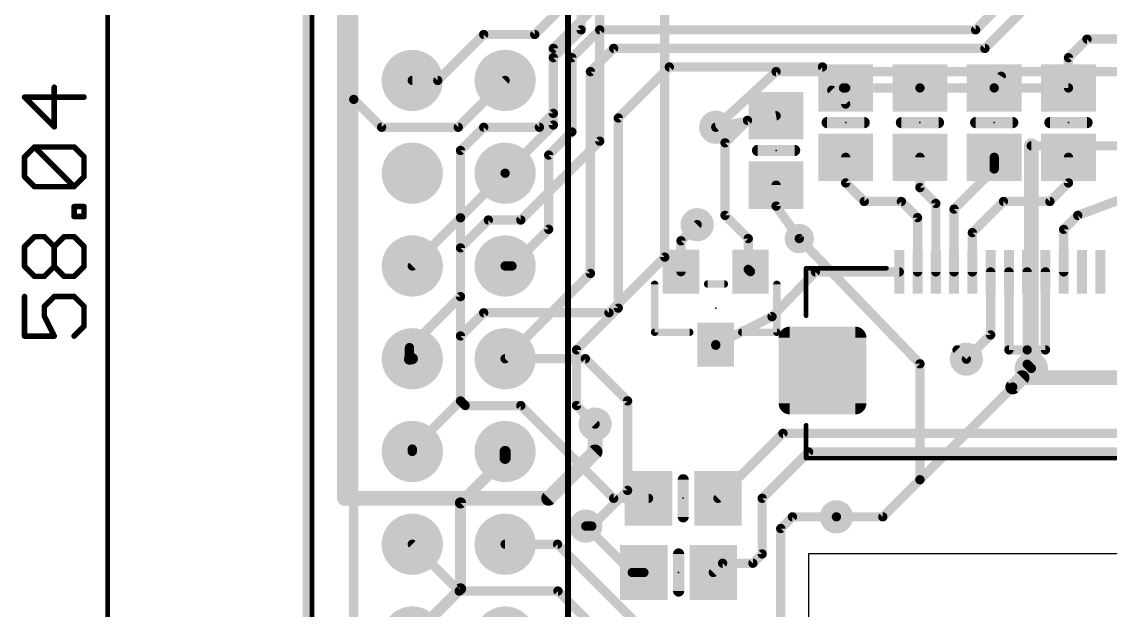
# Model space of a CAD drawing. Extents: x -7.9 to 68.7, y -16.1 to 75.4.
# Drawn here: x -7.94 to 21.84, y 21.83 to 37.94 of the extents above; entities that cross this region are included whole.
import ezdxf

# ---------------------------------------------------------------- set-up
doc = ezdxf.new("R2010")
doc.units = 0
for name, color, linetype in [('1', 12, 'CONTINUOUS'), ('16', 132, 'CONTINUOUS'), ('17', 110, 'CONTINUOUS'), ('18', 110, 'CONTINUOUS'), ('20', 53, 'CONTINUOUS'), ('21', 40, 'CONTINUOUS'), ('22', 6, 'CONTINUOUS'), ('23', 53, 'CONTINUOUS'), ('47', 253, 'CONTINUOUS')]:
    doc.layers.add(name, color=color, linetype=linetype)

# ---------------------------------------------------------------- blocks, each defined once
blk = doc.blocks.new('RECT')
blk.add_solid([(-0.5, -0.5), (0.5, -0.5), (-0.5, 0.5), (0.5, 0.5)])
blk = doc.blocks.new('ROUNDP')
at = {"const_width": 0.5}
blk.add_lwpolyline([(0, -0.25, 1), (0, 0.25, 1), (0, -0.25)], format="xyb", dxfattribs=at)
blk = doc.blocks.new('RECT384000X384000R25')
at = {"const_width": 0.3}
blk.add_lwpolyline([(1.05, -0.9), (1.05, 0.9, 0.4142), (0.9, 1.05), (-0.9, 1.05, 0.4142), (-1.05, 0.9), (-1.05, -0.9, 0.4142), (-0.9, -1.05), (0.9, -1.05, 0.4142)], format="xyb", close=True, dxfattribs=at)
blk.add_solid([(-0.9254, -0.9254), (0.9254, -0.9254), (-0.9254, 0.9254), (0.9254, 0.9254)])
blk = doc.blocks.new('ROUNDV')
at = {"const_width": 0.5}
blk.add_lwpolyline([(0, -0.25, 1), (0, 0.25, 1), (0, -0.25)], format="xyb", dxfattribs=at)

msp = doc.modelspace()

# ---------------------------------------------------------------- linework, layer by layer
at = {"layer": '1'}
for points, const_width in [([(1.143, 35.814), (1.143, 52.578)], 0.254), ([(18.161, 37.719), (19.177, 38.735)], 0.254), ([(7.62, 38.227), (6.604, 37.211)], 0.254), ([(18.415, 37.211), (19.431, 38.227)], 0.254), ([(7.112, 36.957), (7.874, 37.719)], 0.254), ([(7.874, 37.719), (18.161, 37.719)], 0.254), ([(20.701, 36.957), (21.209, 37.465)], 0.254), ([(21.209, 37.465), (22.098, 37.465)], 0.254), ([(6.604, 35.113), (6.604, 37.211)], 0.254), ([(8.255, 37.211), (7.62, 36.576)], 0.254), ([(8.255, 37.211), (18.415, 37.211)], 0.254), ([(7.112, 36.957), (7.112, 34.925)], 0.254), ([(20.701, 36.129), (20.701, 36.957)], 0.254), ([(7.62, 36.576), (7.62, 31.049)], 0.254), ([(8.382, 35.306), (9.779, 36.703)], 0.254), ([(9.779, 36.703), (13.97, 36.703)], 0.254), ([(13.97, 36.703), (14.544, 36.129)], 0.254), ([(5.285, 36.334), (4.003, 35.052)], 0.254), ([(18.862, 36.449), (18.669, 36.129)], 0.254), ([(14.224, 36.068), (14.605, 35.687)], 0.254), ([(14.544, 36.129), (14.605, 36.129)], 0.254), ([(14.605, 36.129), (16.637, 36.129)], 0.254), ([(14.605, 35.687), (14.605, 36.129)], 0.254), ([(16.637, 36.129), (18.669, 36.129)], 0.254), ([(18.669, 36.129), (20.701, 36.129)], 0.254), ([(1.905, 35.052), (1.143, 35.814)], 0.254), ([(1.143, 35.814), (1.143, 20.32)], 0.254), ([(11.049, 35.052), (12.7, 35.367)], 0.254), ([(12.7, 35.367), (11.917, 35.24)], 0.254), ([(4.003, 35.052), (1.905, 35.052)], 0.254), ([(5.285, 33.794), (6.604, 35.113)], 0.254), ([(8.382, 30.099), (8.382, 35.306)], 0.254), ([(11.917, 35.24), (11.303, 34.626)], 0.254), ([(7.112, 34.925), (6.477, 34.29)], 0.254), ([(11.303, 34.626), (11.303, 32.639)], 0.254), ([(6.477, 34.29), (6.477, 32.258)], 0.254), ([(14.605, 33.528), (14.605, 34.229)], 0.254), ([(16.637, 33.401), (16.637, 34.229)], 0.254), ([(18.669, 33.909), (18.669, 34.229)], 0.254), ([(20.701, 33.528), (20.701, 34.229)], 0.254), ([(17.571, 32.811), (18.669, 33.909)], 0.254), ([(5.285, 33.794), (4.064, 32.573)], 0.254), ([(12.7, 33.467), (12.7, 32.893)], 0.254), ([(15.113, 33.02), (14.605, 33.528)], 0.254), ([(17.071, 32.967), (16.637, 33.401)], 0.254), ([(20.193, 33.02), (20.701, 33.528)], 0.254), ([(20.955, 32.639), (22.667, 33.274)], 0.254), ([(16.129, 33.02), (15.113, 33.02)], 0.254), ([(16.571, 32.578), (16.129, 33.02)], 0.254), ([(17.071, 31.091), (17.071, 32.967)], 0.254), ([(18.071, 32.168), (18.923, 33.02)], 0.254), ([(18.923, 33.02), (20.193, 33.02)], 0.254), ([(11.303, 32.639), (11.938, 32.004)], 0.254), ([(12.7, 32.893), (13.335, 32.004)], 0.254), ([(17.571, 31.091), (17.571, 32.811)], 0.254), ([(20.571, 32.255), (20.955, 32.639)], 0.254), ([(4.064, 32.573), (4.064, 27.559)], 0.254), ([(10.099, 31.943), (10.541, 32.385)], 0.254), ([(16.571, 31.091), (16.571, 32.578)], 0.254), ([(6.477, 32.258), (5.473, 31.254)], 0.254), ([(18.071, 31.091), (18.071, 32.168)], 0.254), ([(20.571, 31.091), (20.571, 32.255)], 0.254), ([(10.099, 31.099), (10.099, 31.943)], 0.254), ([(11.938, 32.004), (11.938, 31.16)], 0.254), ([(5.473, 31.254), (5.285, 31.254)], 0.254), ([(11.938, 31.16), (11.999, 31.099)], 0.254), ([(7.62, 31.049), (5.285, 28.714)], 0.254), ([(12.589, 29.866), (13.777, 31.091)], 0.254), ([(16.071, 31.091), (13.777, 31.091)], 0.254), ([(18.571, 31.091), (18.571, 29.366)], 0.254), ([(19.071, 31.091), (19.071, 28.956)], 0.254), ([(19.571, 31.091), (19.571, 28.956)], 0.254), ([(20.071, 31.091), (20.071, 28.956)], 0.254), ([(7.239, 28.956), (8.382, 30.099)], 0.254), ([(12.589, 29.866), (11.049, 29.099)], 0.254), ([(18.571, 29.366), (17.907, 28.702)], 0.254), ([(11.049, 29.099), (11.049, 29.083)], 0.254), ([(7.239, 27.432), (7.239, 28.956)], 0.254), ([(19.071, 28.956), (19.571, 28.956)], 0.254), ([(19.571, 28.956), (20.071, 28.956)], 0.254), ([(19.571, 28.562), (19.571, 28.956)], 0.254), ([(19.685, 28.448), (19.571, 28.562)], 0.254), ([(4.064, 27.559), (4.191, 27.432)], 0.254), ([(4.191, 27.432), (5.715, 27.432)], 0.254), ([(5.715, 27.432), (8.255, 24.892)], 0.254), ([(7.747, 26.924), (7.239, 27.432)], 0.254), ([(12.888, 26.67), (11.11, 24.892)], 0.254), ([(31.369, 26.67), (12.888, 26.67)], 0.254), ([(5.285, 25.986), (5.285, 26.174)], 0.3048), ([(13.589, 26.162), (12.319, 24.892)], 0.254), ([(31.623, 26.162), (13.589, 26.162)], 0.254), ([(4.064, 24.765), (5.285, 25.986)], 0.3048), ([(4.064, 22.413), (4.064, 24.765)], 0.3048), ([(8.255, 24.892), (9.21, 24.892)], 0.254), ([(12.319, 24.892), (12.319, 23.368)], 0.254), ([(13.147, 24.384), (12.827, 24.064)], 0.254), ([(13.147, 24.384), (14.351, 24.384)], 0.254), ([(7.493, 24.13), (8.763, 22.86)], 0.254), ([(12.827, 24.064), (12.827, 21.59)], 0.254), ([(11.237, 23.114), (10.983, 22.86)], 0.254), ([(12.065, 23.114), (11.237, 23.114)], 0.254), ([(12.319, 23.368), (12.065, 23.114)], 0.254), ([(8.763, 22.86), (9.083, 22.86)], 0.254), ([(2.745, 21.094), (4.064, 22.413)], 0.3048)]:
    msp.add_lwpolyline(points, dxfattribs=dict(at, const_width=const_width))
for points, const_width in [([(7.874, 37.7825, 1), (7.874, 37.6555)], 0.127), ([(7.9189, 37.6741, 1), (7.8291, 37.7639)], 0.127), ([(18.161, 37.6555, 1), (18.161, 37.7825)], 0.127), ([(18.1161, 37.7639, 1), (18.2059, 37.6741)], 0.127), ([(21.209, 37.5285, 1), (21.209, 37.4015)], 0.127), ([(21.2539, 37.4201, 1), (21.1641, 37.5099)], 0.127), ([(6.6675, 37.211, 1), (6.5405, 37.211)], 0.127), ([(6.5591, 37.2559, 1), (6.6489, 37.1661)], 0.127), ([(8.255, 37.2745, 1), (8.255, 37.1475)], 0.127), ([(8.2999, 37.1661, 1), (8.2101, 37.2559)], 0.127), ([(18.3701, 37.2559, 1), (18.4599, 37.1661)], 0.127), ([(18.415, 37.1475, 1), (18.415, 37.2745)], 0.127), ([(7.1755, 36.957, 1), (7.0485, 36.957)], 0.127), ([(7.0671, 37.0019, 1), (7.1569, 36.9121)], 0.127), ([(20.7645, 36.957, 1), (20.6375, 36.957)], 0.127), ([(20.6561, 37.0019, 1), (20.7459, 36.9121)], 0.127), ([(7.6835, 36.576, 1), (7.5565, 36.576)], 0.127), ([(7.5751, 36.6209, 1), (7.6649, 36.5311)], 0.127), ([(9.779, 36.7665, 1), (9.779, 36.6395)], 0.127), ([(9.8239, 36.6581, 1), (9.7341, 36.7479)], 0.127), ([(14.0149, 36.7479, 1), (13.9251, 36.6581)], 0.127), ([(13.97, 36.6395, 1), (13.97, 36.7665)], 0.127), ([(5.3299, 36.2891, 1), (5.2401, 36.3789)], 0.127), ([(18.9164, 36.4162, 1), (18.8076, 36.4818)], 0.127), ([(14.2689, 36.1129, 1), (14.1791, 36.0231)], 0.127), ([(14.544, 36.1925, 1), (14.544, 36.0655)], 0.127), ([(14.4991, 36.0841, 1), (14.5889, 36.1739)], 0.127), ([(14.605, 36.1925, 1), (14.605, 36.0655)], 0.127), ([(14.6685, 36.129, 1), (14.5415, 36.129)], 0.127), ([(14.605, 36.0655, 1), (14.605, 36.1925)], 0.127), ([(16.637, 36.1925, 1), (16.637, 36.0655)], 0.127), ([(16.637, 36.0655, 1), (16.637, 36.1925)], 0.127), ([(18.669, 36.1925, 1), (18.669, 36.0655)], 0.127), ([(18.6146, 36.1618, 1), (18.7234, 36.0962)], 0.127), ([(18.669, 36.0655, 1), (18.669, 36.1925)], 0.127), ([(20.6375, 36.129, 1), (20.7645, 36.129)], 0.127), ([(20.701, 36.0655, 1), (20.701, 36.1925)], 0.127), ([(1.1879, 35.8589, 1), (1.0981, 35.7691)], 0.127), ([(1.2065, 35.814, 1), (1.0795, 35.814)], 0.127), ([(1.0795, 35.814, 1), (1.2065, 35.814)], 0.127), ([(14.5415, 35.687, 1), (14.6685, 35.687)], 0.127), ([(14.5601, 35.6421, 1), (14.6499, 35.7319)], 0.127), ([(12.7119, 35.3046, 1), (12.6881, 35.4294)], 0.127), ([(12.7102, 35.3043, 1), (12.6898, 35.4297)], 0.127), ([(1.905, 35.1155, 1), (1.905, 34.9885)], 0.127), ([(1.8601, 35.0071, 1), (1.9499, 35.0969)], 0.127), ([(3.9581, 35.0969, 1), (4.0479, 35.0071)], 0.127), ([(4.003, 34.9885, 1), (4.003, 35.1155)], 0.127), ([(6.5405, 35.113, 1), (6.6675, 35.113)], 0.127), ([(6.6489, 35.0681, 1), (6.5591, 35.1579)], 0.127), ([(8.4455, 35.306, 1), (8.3185, 35.306)], 0.127), ([(8.3371, 35.3509, 1), (8.4269, 35.2611)], 0.127), ([(11.0371, 35.1144, 1), (11.0609, 34.9896)], 0.127), ([(11.9068, 35.3027, 1), (11.9272, 35.1773)], 0.127), ([(11.9619, 35.1951, 1), (11.8721, 35.2849)], 0.127), ([(7.0485, 34.925, 1), (7.1755, 34.925)], 0.127), ([(7.1569, 34.8801, 1), (7.0671, 34.9699)], 0.127), ([(11.3665, 34.626, 1), (11.2395, 34.626)], 0.127), ([(11.2581, 34.6709, 1), (11.3479, 34.5811)], 0.127), ([(6.5405, 34.29, 1), (6.4135, 34.29)], 0.127), ([(6.4321, 34.3349, 1), (6.5219, 34.2451)], 0.127), ([(14.6685, 34.229, 1), (14.5415, 34.229)], 0.127), ([(16.7005, 34.229, 1), (16.5735, 34.229)], 0.127), ([(18.7325, 34.229, 1), (18.6055, 34.229)], 0.127), ([(20.7645, 34.229, 1), (20.6375, 34.229)], 0.127), ([(18.6055, 33.909, 1), (18.7325, 33.909)], 0.127), ([(18.7139, 33.8641, 1), (18.6241, 33.9539)], 0.127), ([(5.2401, 33.8389, 1), (5.3299, 33.7491)], 0.127), ([(5.3299, 33.7491, 1), (5.2401, 33.8389)], 0.127), ([(12.7635, 33.467, 1), (12.6365, 33.467)], 0.127), ([(14.6499, 33.5729, 1), (14.5601, 33.4831)], 0.127), ([(14.5415, 33.528, 1), (14.6685, 33.528)], 0.127), ([(16.6819, 33.4459, 1), (16.5921, 33.3561)], 0.127), ([(16.5735, 33.401, 1), (16.7005, 33.401)], 0.127), ([(20.6375, 33.528, 1), (20.7645, 33.528)], 0.127), ([(20.7459, 33.4831, 1), (20.6561, 33.5729)], 0.127), ([(15.113, 33.0835, 1), (15.113, 32.9565)], 0.127), ([(15.0681, 32.9751, 1), (15.1579, 33.0649)], 0.127), ([(16.1739, 33.0649, 1), (16.0841, 32.9751)], 0.127), ([(16.129, 32.9565, 1), (16.129, 33.0835)], 0.127), ([(17.1345, 32.967, 1), (17.0075, 32.967)], 0.127), ([(17.0261, 32.9221, 1), (17.1159, 33.0119)], 0.127), ([(18.923, 33.0835, 1), (18.923, 32.9565)], 0.127), ([(18.9679, 32.9751, 1), (18.8781, 33.0649)], 0.127), ([(20.1481, 33.0649, 1), (20.2379, 32.9751)], 0.127), ([(20.193, 32.9565, 1), (20.193, 33.0835)], 0.127), ([(11.3479, 32.6839, 1), (11.2581, 32.5941)], 0.127), ([(12.7517, 32.9299, 1), (12.6483, 32.8561)], 0.127), ([(12.6365, 32.893, 1), (12.7635, 32.893)], 0.127), ([(17.6345, 32.811, 1), (17.5075, 32.811)], 0.127), ([(17.5261, 32.8559, 1), (17.6159, 32.7661)], 0.127), ([(20.9999, 32.5941, 1), (20.9101, 32.6839)], 0.127), ([(4.1275, 32.573, 1), (4.0005, 32.573)], 0.127), ([(4.0191, 32.6179, 1), (4.1089, 32.5281)], 0.127), ([(10.5859, 32.3401, 1), (10.4961, 32.4299)], 0.127), ([(11.2395, 32.639, 1), (11.3665, 32.639)], 0.127), ([(16.6345, 32.578, 1), (16.5075, 32.578)], 0.127), ([(16.5261, 32.5331, 1), (16.6159, 32.6229)], 0.127), ([(20.9329, 32.6985, 1), (20.9771, 32.5795)], 0.127), ([(6.4135, 32.258, 1), (6.5405, 32.258)], 0.127), ([(6.5219, 32.2131, 1), (6.4321, 32.3029)], 0.127), ([(18.1345, 32.168, 1), (18.0075, 32.168)], 0.127), ([(18.0261, 32.2129, 1), (18.1159, 32.1231)], 0.127), ([(20.6345, 32.255, 1), (20.5075, 32.255)], 0.127), ([(20.5261, 32.2999, 1), (20.6159, 32.2101)], 0.127), ([(10.1625, 31.943, 1), (10.0355, 31.943)], 0.127), ([(10.0541, 31.9879, 1), (10.1439, 31.8981)], 0.127), ([(12.0015, 32.004, 1), (11.8745, 32.004)], 0.127), ([(11.8931, 31.9591, 1), (11.9829, 32.0489)], 0.127), ([(13.2833, 31.9671, 1), (13.3867, 32.0409)], 0.127), ([(5.285, 31.3175, 1), (5.285, 31.1905)], 0.127), ([(5.4281, 31.2989, 1), (5.5179, 31.2091)], 0.127), ([(5.473, 31.1905, 1), (5.473, 31.3175)], 0.127), ([(11.9829, 31.2049, 1), (11.8931, 31.1151)], 0.127), ([(7.5565, 31.049, 1), (7.6835, 31.049)], 0.127), ([(7.6649, 31.0041, 1), (7.5751, 31.0939)], 0.127), ([(10.0355, 31.099, 1), (10.1625, 31.099)], 0.127), ([(11.8745, 31.16, 1), (12.0015, 31.16)], 0.127), ([(11.9541, 31.0541, 1), (12.0439, 31.1439)], 0.127), ([(13.777, 31.1545, 1), (13.777, 31.0275)], 0.127), ([(13.8226, 31.0468, 1), (13.7314, 31.1352)], 0.127), ([(16.071, 31.0275, 1), (16.071, 31.1545)], 0.127), ([(16.5075, 31.091, 1), (16.6345, 31.091)], 0.127), ([(17.0075, 31.091, 1), (17.1345, 31.091)], 0.127), ([(17.5075, 31.091, 1), (17.6345, 31.091)], 0.127), ([(18.0075, 31.091, 1), (18.1345, 31.091)], 0.127), ([(18.6345, 31.091, 1), (18.5075, 31.091)], 0.127), ([(19.1345, 31.091, 1), (19.0075, 31.091)], 0.127), ([(19.6345, 31.091, 1), (19.5075, 31.091)], 0.127), ([(20.1345, 31.091, 1), (20.0075, 31.091)], 0.127), ([(20.5075, 31.091, 1), (20.6345, 31.091)], 0.127), ([(8.3185, 30.099, 1), (8.4455, 30.099)], 0.127), ([(8.4269, 30.0541, 1), (8.3371, 30.1439)], 0.127), ([(12.5434, 29.9102, 1), (12.6346, 29.8218)], 0.127), ([(12.6173, 29.8092, 1), (12.5607, 29.9228)], 0.127), ([(18.6159, 29.3211, 1), (18.5261, 29.4109)], 0.127), ([(11.1125, 29.099, 1), (10.9855, 29.099)], 0.127), ([(11.0207, 29.1558, 1), (11.0773, 29.0422)], 0.127), ([(18.5075, 29.366, 1), (18.6345, 29.366)], 0.127), ([(7.3025, 28.956, 1), (7.1755, 28.956)], 0.127), ([(7.1941, 29.0009, 1), (7.2839, 28.9111)], 0.127), ([(10.9855, 29.083, 1), (11.1125, 29.083)], 0.127), ([(19.071, 29.0195, 1), (19.071, 28.8925)], 0.127), ([(19.0075, 28.956, 1), (19.1345, 28.956)], 0.127), ([(19.571, 29.0195, 1), (19.571, 28.8925)], 0.127), ([(19.6345, 28.956, 1), (19.5075, 28.956)], 0.127), ([(19.5075, 28.956, 1), (19.6345, 28.956)], 0.127), ([(19.571, 28.8925, 1), (19.571, 29.0195)], 0.127), ([(20.0075, 28.956, 1), (20.1345, 28.956)], 0.127), ([(20.071, 28.8925, 1), (20.071, 29.0195)], 0.127), ([(5.2401, 28.7589, 1), (5.3299, 28.6691)], 0.127), ([(17.8621, 28.7469, 1), (17.9519, 28.6571)], 0.127), ([(19.6159, 28.6069, 1), (19.5261, 28.5171)], 0.127), ([(19.5075, 28.562, 1), (19.6345, 28.562)], 0.127), ([(19.6401, 28.4031, 1), (19.7299, 28.4929)], 0.127), ([(4.1089, 27.6039, 1), (4.0191, 27.5141)], 0.127), ([(4.0005, 27.559, 1), (4.1275, 27.559)], 0.127), ([(4.191, 27.4955, 1), (4.191, 27.3685)], 0.127), ([(4.1461, 27.3871, 1), (4.2359, 27.4769)], 0.127), ([(5.7599, 27.4769, 1), (5.6701, 27.3871)], 0.127), ([(5.715, 27.3685, 1), (5.715, 27.4955)], 0.127), ([(7.2839, 27.4769, 1), (7.1941, 27.3871)], 0.127), ([(7.1755, 27.432, 1), (7.3025, 27.432)], 0.127), ([(7.7021, 26.8791, 1), (7.7919, 26.9689)], 0.127), ([(12.888, 26.7335, 1), (12.888, 26.6065)], 0.127), ([(12.9329, 26.6251, 1), (12.8431, 26.7149)], 0.127), ([(5.3612, 26.174, 1), (5.2088, 26.174)], 0.1524), ([(13.589, 26.2255, 1), (13.589, 26.0985)], 0.127), ([(13.6339, 26.1171, 1), (13.5441, 26.2069)], 0.127), ([(5.2088, 25.986, 1), (5.3612, 25.986)], 0.1524), ([(5.3389, 25.9321, 1), (5.2311, 26.0399)], 0.1524), ([(4.1402, 24.765, 1), (3.9878, 24.765)], 0.1524), ([(4.0101, 24.8189, 1), (4.1179, 24.7111)], 0.1524), ([(8.255, 24.9555, 1), (8.255, 24.8285)], 0.127), ([(8.2101, 24.8471, 1), (8.2999, 24.9369)], 0.127), ([(9.21, 24.8285, 1), (9.21, 24.9555)], 0.127), ([(11.0651, 24.9369, 1), (11.1549, 24.8471)], 0.127), ([(12.3825, 24.892, 1), (12.2555, 24.892)], 0.127), ([(12.2741, 24.9369, 1), (12.3639, 24.8471)], 0.127), ([(13.147, 24.4475, 1), (13.147, 24.3205)], 0.127), ([(13.1919, 24.3391, 1), (13.1021, 24.4289)], 0.127), ([(14.351, 24.3205, 1), (14.351, 24.4475)], 0.127), ([(7.5379, 24.1749, 1), (7.4481, 24.0851)], 0.127), ([(12.8905, 24.064, 1), (12.7635, 24.064)], 0.127), ([(12.7821, 24.1089, 1), (12.8719, 24.0191)], 0.127), ([(11.237, 23.1775, 1), (11.237, 23.0505)], 0.127), ([(11.2819, 23.0691, 1), (11.1921, 23.1589)], 0.127), ([(12.065, 23.0505, 1), (12.065, 23.1775)], 0.127), ([(12.2555, 23.368, 1), (12.3825, 23.368)], 0.127), ([(12.3639, 23.3231, 1), (12.2741, 23.4129)], 0.127), ([(8.763, 22.9235, 1), (8.763, 22.7965)], 0.127), ([(8.7181, 22.8151, 1), (8.8079, 22.9049)], 0.127), ([(9.083, 22.7965, 1), (9.083, 22.9235)], 0.127), ([(10.9381, 22.9049, 1), (11.0279, 22.8151)], 0.127), ([(12.0201, 23.1589, 1), (12.1099, 23.0691)], 0.127), ([(3.9878, 22.413, 1), (4.1402, 22.413)], 0.1524), ([(4.1179, 22.3591, 1), (4.0101, 22.4669)], 0.1524)]:
    msp.add_lwpolyline(points, format="xyb", dxfattribs=dict(at, const_width=const_width))
at = {"layer": '16'}
for points, const_width in [([(-0.127, 66.04), (-0.127, 0)], 0.254), ([(0.889, 52.258), (0.889, 24.892)], 0.4064), ([(7.366, 40.64), (7.366, 37.719)], 0.254), ([(7.874, 40.386), (7.874, 34.671)], 0.254), ([(9.652, 40.513), (9.652, 31.496)], 0.254), ([(6.096, 37.592), (6.731, 38.227)], 0.254), ([(7.366, 37.719), (6.604, 36.957)], 0.254), ([(3.441, 36.334), (4.699, 37.592)], 0.254), ([(4.699, 37.592), (6.096, 37.592)], 0.254), ([(6.604, 36.957), (6.604, 35.433)], 0.254), ([(12.7, 36.576), (11.049, 35.052)], 0.254), ([(26.797, 36.576), (12.7, 36.576)], 0.254), ([(2.745, 36.334), (3.441, 36.334)], 0.254), ([(6.604, 35.433), (6.223, 35.052)], 0.254), ([(4.064, 34.417), (4.699, 35.052)], 0.254), ([(4.699, 35.052), (6.223, 35.052)], 0.254), ([(7.874, 34.671), (5.715, 32.512)], 0.254), ([(19.685, 34.544), (19.685, 28.448)], 0.4064), ([(19.685, 34.544), (26.416, 34.544)], 0.254), ([(4.064, 32.573), (4.064, 34.417)], 0.254), ([(2.745, 31.254), (4.064, 32.573)], 0.254), ([(4.826, 32.512), (4.064, 31.75)], 0.254), ([(5.715, 32.512), (4.826, 32.512)], 0.254), ([(4.064, 31.75), (4.064, 30.414)], 0.254), ([(13.335, 32.004), (16.637, 28.575)], 0.254), ([(9.652, 31.496), (8.128, 29.972)], 0.254), ([(4.064, 30.414), (2.667, 29.017)], 0.254), ([(4.064, 29.337), (4.699, 29.972)], 0.254), ([(8.128, 29.972), (4.699, 29.972)], 0.254), ([(4.064, 27.559), (4.064, 29.337)], 0.254), ([(2.667, 29.017), (2.667, 28.702)], 0.254), ([(17.907, 28.702), (17.653, 28.956)], 0.254), ([(2.667, 28.702), (2.679, 28.714)], 0.3048), ([(2.679, 28.714), (2.745, 28.714)], 0.3048), ([(5.285, 28.714), (7.481, 28.714)], 0.254), ([(7.481, 28.714), (8.636, 27.559)], 0.254), ([(16.637, 28.575), (16.637, 25.4)], 0.254), ([(19.177, 27.94), (19.431, 28.194)], 0.4064), ([(19.177, 27.94), (19.685, 28.448)], 0.254), ([(19.431, 28.194), (35.941, 28.194)], 0.4064), ([(16.637, 25.4), (19.177, 27.94)], 0.254), ([(2.745, 26.24), (4.064, 27.559)], 0.254), ([(8.636, 27.559), (8.636, 25.109)], 0.254), ([(7.747, 26.162), (7.747, 26.924)], 0.4064), ([(2.745, 26.174), (2.745, 26.24)], 0.254), ([(6.477, 24.892), (7.747, 26.162)], 0.4064), ([(15.621, 24.384), (16.637, 25.4)], 0.254), ([(0.889, 24.892), (6.477, 24.892)], 0.4064), ([(8.636, 25.109), (7.657, 24.13)], 0.254), ([(14.351, 24.384), (15.621, 24.384)], 0.254), ([(7.657, 24.13), (7.493, 24.13)], 0.254), ([(4.027, 22.352), (2.745, 23.634)], 0.254), ([(5.285, 23.634), (6.719, 23.634)], 0.254), ([(6.719, 23.634), (11.811, 18.542)], 0.254), ([(6.731, 22.352), (4.027, 22.352)], 0.254), ([(10.287, 18.796), (6.731, 22.352)], 0.254)]:
    msp.add_lwpolyline(points, dxfattribs=dict(at, const_width=const_width))
for points, const_width in [([(7.4109, 37.6741, 1), (7.3211, 37.7639)], 0.127), ([(4.699, 37.6555, 1), (4.699, 37.5285)], 0.127), ([(4.7439, 37.5471, 1), (4.6541, 37.6369)], 0.127), ([(6.0511, 37.6369, 1), (6.1409, 37.5471)], 0.127), ([(6.096, 37.5285, 1), (6.096, 37.6555)], 0.127), ([(7.3025, 37.719, 1), (7.4295, 37.719)], 0.127), ([(6.6675, 36.957, 1), (6.5405, 36.957)], 0.127), ([(6.5591, 37.0019, 1), (6.6489, 36.9121)], 0.127), ([(12.7, 36.6395, 1), (12.7, 36.5125)], 0.127), ([(12.7431, 36.5293, 1), (12.6569, 36.6227)], 0.127), ([(2.745, 36.3975, 1), (2.745, 36.2705)], 0.127), ([(3.3961, 36.3789, 1), (3.4859, 36.2891)], 0.127), ([(3.441, 36.2705, 1), (3.441, 36.3975)], 0.127), ([(6.5405, 35.433, 1), (6.6675, 35.433)], 0.127), ([(6.6489, 35.3881, 1), (6.5591, 35.4779)], 0.127), ([(4.699, 35.1155, 1), (4.699, 34.9885)], 0.127), ([(4.7439, 35.0071, 1), (4.6541, 35.0969)], 0.127), ([(6.1781, 35.0969, 1), (6.2679, 35.0071)], 0.127), ([(6.223, 34.9885, 1), (6.223, 35.1155)], 0.127), ([(11.0059, 35.0987, 1), (11.0921, 35.0053)], 0.127), ([(7.8105, 34.671, 1), (7.9375, 34.671)], 0.127), ([(7.9189, 34.6261, 1), (7.8291, 34.7159)], 0.127), ([(19.7866, 34.544, 1), (19.5834, 34.544)], 0.2032), ([(19.685, 34.6075, 1), (19.685, 34.4805)], 0.127), ([(4.1275, 34.417, 1), (4.0005, 34.417)], 0.127), ([(4.0191, 34.4619, 1), (4.1089, 34.3721)], 0.127), ([(4.0005, 32.573, 1), (4.1275, 32.573)], 0.127), ([(4.1089, 32.5281, 1), (4.0191, 32.6179)], 0.127), ([(4.826, 32.5755, 1), (4.826, 32.4485)], 0.127), ([(4.8709, 32.4671, 1), (4.7811, 32.5569)], 0.127), ([(5.6701, 32.5569, 1), (5.7599, 32.4671)], 0.127), ([(5.715, 32.4485, 1), (5.715, 32.5755)], 0.127), ([(4.1275, 31.75, 1), (4.0005, 31.75)], 0.127), ([(13.3807, 32.048, 1), (13.2893, 31.96)], 0.127), ([(4.0191, 31.7949, 1), (4.1089, 31.7051)], 0.127), ([(9.6969, 31.4511, 1), (9.6071, 31.5409)], 0.127), ([(2.7001, 31.2989, 1), (2.7899, 31.2091)], 0.127), ([(9.5885, 31.496, 1), (9.7155, 31.496)], 0.127), ([(4.0005, 30.414, 1), (4.1275, 30.414)], 0.127), ([(4.1089, 30.3691, 1), (4.0191, 30.4589)], 0.127), ([(4.699, 30.0355, 1), (4.699, 29.9085)], 0.127), ([(4.7439, 29.9271, 1), (4.6541, 30.0169)], 0.127), ([(8.128, 29.9085, 1), (8.128, 30.0355)], 0.127), ([(8.0831, 30.0169, 1), (8.1729, 29.9271)], 0.127), ([(4.1275, 29.337, 1), (4.0005, 29.337)], 0.127), ([(4.0191, 29.3819, 1), (4.1089, 29.2921)], 0.127), ([(2.7305, 29.017, 1), (2.6035, 29.017)], 0.127), ([(2.6221, 29.0619, 1), (2.7119, 28.9721)], 0.127), ([(17.6979, 29.0009, 1), (17.6081, 28.9111)], 0.127), ([(2.6131, 28.7559, 1), (2.7209, 28.6481)], 0.1524), ([(2.679, 28.7902, 1), (2.679, 28.6378)], 0.1524), ([(2.6035, 28.702, 1), (2.7305, 28.702)], 0.127), ([(2.7329, 28.6601, 1), (2.6251, 28.7679)], 0.1524), ([(2.745, 28.6378, 1), (2.745, 28.7902)], 0.1524), ([(5.285, 28.7775, 1), (5.285, 28.6505)], 0.127), ([(7.5259, 28.7589, 1), (7.4361, 28.6691)], 0.127), ([(7.481, 28.6505, 1), (7.481, 28.7775)], 0.127), ([(16.7005, 28.575, 1), (16.5735, 28.575)], 0.127), ([(16.5913, 28.531, 1), (16.6827, 28.619)], 0.127), ([(17.8621, 28.6571, 1), (17.9519, 28.7469)], 0.127), ([(19.431, 28.2956, 1), (19.431, 28.0924)], 0.2032), ([(19.5028, 28.1222, 1), (19.3592, 28.2658)], 0.2032), ([(19.5834, 28.448, 1), (19.7866, 28.448)], 0.2032), ([(19.7299, 28.4031, 1), (19.6401, 28.4929)], 0.127), ([(19.1052, 28.0118, 1), (19.2488, 27.8682)], 0.2032), ([(19.1321, 27.9849, 1), (19.2219, 27.8951)], 0.127), ([(19.2219, 27.8951, 1), (19.1321, 27.9849)], 0.127), ([(4.0005, 27.559, 1), (4.1275, 27.559)], 0.127), ([(4.1089, 27.5141, 1), (4.0191, 27.6039)], 0.127), ([(8.6995, 27.559, 1), (8.5725, 27.559)], 0.127), ([(8.5911, 27.5141, 1), (8.6809, 27.6039)], 0.127), ([(7.8486, 26.924, 1), (7.6454, 26.924)], 0.2032), ([(2.8085, 26.24, 1), (2.6815, 26.24)], 0.127), ([(2.7001, 26.2849, 1), (2.7899, 26.1951)], 0.127), ([(2.6815, 26.174, 1), (2.8085, 26.174)], 0.127), ([(7.6454, 26.162, 1), (7.8486, 26.162)], 0.2032), ([(7.8188, 26.0902, 1), (7.6752, 26.2338)], 0.2032), ([(16.5921, 25.4449, 1), (16.6819, 25.3551)], 0.127), ([(16.5735, 25.4, 1), (16.7005, 25.4)], 0.127), ([(16.6819, 25.3551, 1), (16.5921, 25.4449)], 0.127), ([(0.889, 24.9936, 1), (0.889, 24.7904)], 0.2032), ([(6.4052, 24.9638, 1), (6.5488, 24.8202)], 0.2032), ([(6.477, 24.7904, 1), (6.477, 24.9936)], 0.2032), ([(8.5725, 25.109, 1), (8.6995, 25.109)], 0.127), ([(8.6809, 25.0641, 1), (8.5911, 25.1539)], 0.127), ([(0.7874, 24.892, 1), (0.9906, 24.892)], 0.2032), ([(14.351, 24.4475, 1), (14.351, 24.3205)], 0.127), ([(15.5761, 24.4289, 1), (15.6659, 24.3391)], 0.127), ([(15.621, 24.3205, 1), (15.621, 24.4475)], 0.127), ([(7.493, 24.1935, 1), (7.493, 24.0665)], 0.127), ([(7.6121, 24.1749, 1), (7.7019, 24.0851)], 0.127), ([(7.657, 24.0665, 1), (7.657, 24.1935)], 0.127), ([(2.7899, 23.6789, 1), (2.7001, 23.5891)], 0.127), ([(5.285, 23.6975, 1), (5.285, 23.5705)], 0.127), ([(6.7639, 23.6789, 1), (6.6741, 23.5891)], 0.127), ([(6.719, 23.5705, 1), (6.719, 23.6975)], 0.127), ([(4.027, 22.4155, 1), (4.027, 22.2885)], 0.127), ([(3.9821, 22.3071, 1), (4.0719, 22.3969)], 0.127), ([(6.7759, 22.3969, 1), (6.6861, 22.3071)], 0.127), ([(6.731, 22.2885, 1), (6.731, 22.4155)], 0.127)]:
    msp.add_lwpolyline(points, format="xyb", dxfattribs=dict(at, const_width=const_width))
at = {"layer": '20'}
for p, q in [((0.015, 3.024), (0.015, 62.024)), ((43.561, 23.368), (13.589, 23.368)), ((13.589, 23.368), (13.589, 13.97))]:
    msp.add_line(p, q, dxfattribs=at)
at = {"layer": '21'}
for points, const_width in [([(15.113, 35.179), (14.097, 35.179)], 0.3048), ([(17.145, 35.179), (16.129, 35.179)], 0.3048), ([(19.177, 35.179), (18.161, 35.179)], 0.3048), ([(21.209, 35.179), (20.193, 35.179)], 0.3048), ([(12.192, 34.417), (13.208, 34.417)], 0.3048), ([(15.721, 31.191), (13.521, 31.191)], 0.127), ([(13.521, 31.191), (13.521, 29.891)], 0.127), ([(9.3766, 29.4386), (9.3766, 30.7514)], 0.2032), ([(10.8266, 30.7594), (11.2854, 30.7594)], 0.2032), ([(12.7214, 30.7514), (12.7214, 29.4386)], 0.2032), ([(10.3354, 29.4386), (9.3766, 29.4386)], 0.2032), ([(12.7214, 29.4386), (11.7626, 29.4386)], 0.2032), ([(13.521, 26.891), (13.521, 25.991)], 0.127), ([(13.521, 25.991), (43.121, 25.991)], 0.127), ([(10.16, 25.4), (10.16, 24.384)], 0.3048), ([(10.033, 23.368), (10.033, 22.352)], 0.3048)]:
    msp.add_lwpolyline(points, dxfattribs=dict(at, const_width=const_width))
for points, const_width in [([(14.097, 35.2552, 1), (14.097, 35.1028)], 0.1524), ([(15.113, 35.1028, 1), (15.113, 35.2552)], 0.1524), ([(16.129, 35.2552, 1), (16.129, 35.1028)], 0.1524), ([(17.145, 35.1028, 1), (17.145, 35.2552)], 0.1524), ([(18.161, 35.2552, 1), (18.161, 35.1028)], 0.1524), ([(19.177, 35.1028, 1), (19.177, 35.2552)], 0.1524), ([(20.193, 35.2552, 1), (20.193, 35.1028)], 0.1524), ([(21.209, 35.1028, 1), (21.209, 35.2552)], 0.1524), ([(12.192, 34.4932, 1), (12.192, 34.3408)], 0.1524), ([(13.208, 34.3408, 1), (13.208, 34.4932)], 0.1524), ([(13.521, 31.2228, 1), (13.521, 31.1593)], 0.0635), ([(13.5528, 31.191, 1), (13.4893, 31.191)], 0.0635), ([(15.721, 31.1593, 1), (15.721, 31.2228)], 0.0635), ([(9.4274, 30.7514, 1), (9.3258, 30.7514)], 0.1016), ([(10.8266, 30.8102, 1), (10.8266, 30.7086)], 0.1016), ([(11.2854, 30.7086, 1), (11.2854, 30.8102)], 0.1016), ([(12.7722, 30.7514, 1), (12.6706, 30.7514)], 0.1016), ([(13.4893, 29.891, 1), (13.5528, 29.891)], 0.0635), ([(9.3766, 29.4894, 1), (9.3766, 29.3878)], 0.1016), ([(9.3258, 29.4386, 1), (9.4274, 29.4386)], 0.1016), ([(10.3354, 29.3878, 1), (10.3354, 29.4894)], 0.1016), ([(11.7626, 29.4894, 1), (11.7626, 29.3878)], 0.1016), ([(12.6706, 29.4386, 1), (12.7722, 29.4386)], 0.1016), ([(12.7214, 29.3878, 1), (12.7214, 29.4894)], 0.1016), ([(13.5528, 26.891, 1), (13.4893, 26.891)], 0.0635), ([(13.521, 26.0227, 1), (13.521, 25.9593)], 0.0635), ([(13.4893, 25.991, 1), (13.5528, 25.991)], 0.0635), ([(10.2362, 25.4, 1), (10.0838, 25.4)], 0.1524), ([(10.0838, 24.384, 1), (10.2362, 24.384)], 0.1524), ([(10.1092, 23.368, 1), (9.9568, 23.368)], 0.1524), ([(9.9568, 22.352, 1), (10.1092, 22.352)], 0.1524)]:
    msp.add_lwpolyline(points, format="xyb", dxfattribs=dict(at, const_width=const_width))
at = {"layer": '22', "const_width": 0.127}
msp.add_lwpolyline([(7.021, 60.54), (7.021, 0.54)], dxfattribs=at)
at = {"layer": '23'}
for p in [(14.605, 35.179), (16.637, 35.179), (18.669, 35.179), (20.701, 35.179), (12.7, 34.417), (11.049, 30.099), (10.16, 24.892), (10.033, 22.86)]:
    msp.add_point(p, dxfattribs=at)
at = {"layer": '47'}
for points, const_width in [([(-5.588, 3.494), (-5.588, 61.403)], 0.13), ([(0, 58.547), (0, -6.395)], 0.13), ([(6.985, 57.277), (6.985, -6.395)], 0.13), ([(-7.0522, 35.0637), (-7.0522, 36.1484)], 0.1524), ([(-6.2387, 35.8772), (-7.8657, 35.8772)], 0.1524), ([(-7.8657, 35.8772), (-7.0522, 35.0637)], 0.1524), ([(-7.8657, 34.2401), (-7.5945, 34.5113)], 0.1524), ([(-7.5945, 34.5113), (-6.5099, 34.5113)], 0.1524), ([(-6.5099, 33.4266), (-7.5945, 34.5113)], 0.1524), ([(-6.5099, 34.5113), (-6.2387, 34.2401)], 0.1524), ([(-7.8657, 33.6978), (-7.8657, 34.2401)], 0.1524), ([(-6.2387, 34.2401), (-6.2387, 33.6978)], 0.1524), ([(-7.5945, 33.4266), (-7.8657, 33.6978)], 0.1524), ([(-6.2387, 33.6978), (-6.5099, 33.4266)], 0.1524), ([(-6.5099, 33.4266), (-7.5945, 33.4266)], 0.1524), ([(-6.5099, 32.608), (-6.5099, 32.8792)], 0.1524), ([(-6.5099, 32.8792), (-6.2387, 32.8792)], 0.1524), ([(-6.2387, 32.8792), (-6.2387, 32.608)], 0.1524), ([(-6.2387, 32.608), (-6.5099, 32.608)], 0.1524), ([(-7.8657, 31.7843), (-7.5945, 32.0555)], 0.1524), ([(-7.5945, 32.0555), (-7.3234, 32.0555)], 0.1524), ([(-7.3234, 32.0555), (-7.0522, 31.7843)], 0.1524), ([(-7.0522, 31.7843), (-6.781, 32.0555)], 0.1524), ([(-6.781, 32.0555), (-6.5099, 32.0555)], 0.1524), ([(-6.5099, 32.0555), (-6.2387, 31.7843)], 0.1524), ([(-7.8657, 31.242), (-7.8657, 31.7843)], 0.1524), ([(-7.0522, 31.242), (-7.0522, 31.7843)], 0.1524), ([(-6.2387, 31.7843), (-6.2387, 31.242)], 0.1524), ([(-7.5945, 30.9709), (-7.8657, 31.242)], 0.1524), ([(-7.0522, 31.242), (-7.3234, 30.9709)], 0.1524), ([(-6.781, 30.9709), (-7.0522, 31.242)], 0.1524), ([(-6.2387, 31.242), (-6.5099, 30.9709)], 0.1524), ([(-7.3234, 30.9709), (-7.5945, 30.9709)], 0.1524), ([(-6.5099, 30.9709), (-6.781, 30.9709)], 0.1524), ([(-7.8657, 30.4184), (-7.8657, 29.3337)], 0.1524), ([(-7.3234, 30.1472), (-7.0522, 30.4184)], 0.1524), ([(-7.0522, 30.4184), (-6.5099, 30.4184)], 0.1524), ([(-6.5099, 30.4184), (-6.2387, 30.1472)], 0.1524), ([(-7.3234, 29.876), (-7.3234, 30.1472)], 0.1524), ([(-6.2387, 30.1472), (-6.2387, 29.6049)], 0.1524), ([(-7.0522, 29.3337), (-7.3234, 29.876)], 0.1524), ([(-6.2387, 29.6049), (-6.5099, 29.3337)], 0.1524), ([(-7.8657, 29.3337), (-7.0522, 29.3337)], 0.1524)]:
    msp.add_lwpolyline(points, dxfattribs=dict(at, const_width=const_width))
at = {"layer": '47', "const_width": 0.0762}
for points in [[(-7.0141, 36.1484, 1), (-7.0903, 36.1484)], [(-7.8387, 35.9042, 1), (-7.8926, 35.8503)], [(-7.8657, 35.9153, 1), (-7.8657, 35.8391)], [(-6.2387, 35.8391, 1), (-6.2387, 35.9153)], [(-7.0903, 35.0637, 1), (-7.0141, 35.0637)], [(-7.0791, 35.0368, 1), (-7.0253, 35.0907)], [(-7.5676, 34.5382, 1), (-7.6215, 34.4843)], [(-7.5945, 34.5494, 1), (-7.5945, 34.4732)], [(-7.5676, 34.4843, 1), (-7.6215, 34.5382)], [(-6.4829, 34.5382, 1), (-6.5368, 34.4843)], [(-6.5099, 34.4732, 1), (-6.5099, 34.5494)], [(-7.8276, 34.2401, 1), (-7.9038, 34.2401)], [(-7.8926, 34.267, 1), (-7.8387, 34.2131)], [(-6.2006, 34.2401, 1), (-6.2768, 34.2401)], [(-6.2656, 34.2131, 1), (-6.2118, 34.267)], [(-7.8387, 33.7247, 1), (-7.8926, 33.6708)], [(-7.9038, 33.6978, 1), (-7.8276, 33.6978)], [(-6.2768, 33.6978, 1), (-6.2006, 33.6978)], [(-6.2118, 33.6708, 1), (-6.2656, 33.7247)], [(-7.5945, 33.4647, 1), (-7.5945, 33.3885)], [(-7.6215, 33.3996, 1), (-7.5676, 33.4535)], [(-6.5368, 33.4535, 1), (-6.4829, 33.3996)], [(-6.5368, 33.3996, 1), (-6.4829, 33.4535)], [(-6.5099, 33.3885, 1), (-6.5099, 33.4647)], [(-6.4718, 32.8792, 1), (-6.548, 32.8792)], [(-6.5099, 32.9173, 1), (-6.5099, 32.8411)], [(-6.2006, 32.8792, 1), (-6.2768, 32.8792)], [(-6.2387, 32.8411, 1), (-6.2387, 32.9173)], [(-6.5099, 32.6461, 1), (-6.5099, 32.5699)], [(-6.548, 32.608, 1), (-6.4718, 32.608)], [(-6.2768, 32.608, 1), (-6.2006, 32.608)], [(-6.2387, 32.5699, 1), (-6.2387, 32.6461)], [(-7.5945, 32.0936, 1), (-7.5945, 32.0174)], [(-7.5676, 32.0286, 1), (-7.6215, 32.0825)], [(-7.2964, 32.0825, 1), (-7.3503, 32.0286)], [(-7.3234, 32.0174, 1), (-7.3234, 32.0936)], [(-6.781, 32.0936, 1), (-6.781, 32.0174)], [(-6.7541, 32.0286, 1), (-6.808, 32.0825)], [(-6.4829, 32.0825, 1), (-6.5368, 32.0286)], [(-6.5099, 32.0174, 1), (-6.5099, 32.0936)], [(-7.8276, 31.7843, 1), (-7.9038, 31.7843)], [(-7.8926, 31.8113, 1), (-7.8387, 31.7574)], [(-7.0141, 31.7843, 1), (-7.0903, 31.7843)], [(-7.0791, 31.8113, 1), (-7.0253, 31.7574)], [(-7.0791, 31.7574, 1), (-7.0253, 31.8113)], [(-6.2006, 31.7843, 1), (-6.2768, 31.7843)], [(-6.2656, 31.7574, 1), (-6.2118, 31.8113)], [(-7.8387, 31.269, 1), (-7.8926, 31.2151)], [(-7.9038, 31.242, 1), (-7.8276, 31.242)], [(-7.0253, 31.269, 1), (-7.0791, 31.2151)], [(-7.0903, 31.242, 1), (-7.0141, 31.242)], [(-7.0253, 31.2151, 1), (-7.0791, 31.269)], [(-6.2768, 31.242, 1), (-6.2006, 31.242)], [(-6.2118, 31.2151, 1), (-6.2656, 31.269)], [(-7.5945, 31.009, 1), (-7.5945, 30.9328)], [(-7.6215, 30.9439, 1), (-7.5676, 30.9978)], [(-7.3503, 30.9978, 1), (-7.2964, 30.9439)], [(-7.3234, 30.9328, 1), (-7.3234, 31.009)], [(-6.781, 31.009, 1), (-6.781, 30.9328)], [(-6.808, 30.9439, 1), (-6.7541, 30.9978)], [(-6.5368, 30.9978, 1), (-6.4829, 30.9439)], [(-6.5099, 30.9328, 1), (-6.5099, 31.009)], [(-7.8276, 30.4184, 1), (-7.9038, 30.4184)], [(-7.0522, 30.4565, 1), (-7.0522, 30.3803)], [(-7.0253, 30.3914, 1), (-7.0791, 30.4453)], [(-6.4829, 30.4453, 1), (-6.5368, 30.3914)], [(-6.5099, 30.3803, 1), (-6.5099, 30.4565)], [(-7.2853, 30.1472, 1), (-7.3615, 30.1472)], [(-7.3503, 30.1741, 1), (-7.2964, 30.1203)], [(-6.2006, 30.1472, 1), (-6.2768, 30.1472)], [(-6.2656, 30.1203, 1), (-6.2118, 30.1741)], [(-7.3615, 29.876, 1), (-7.2853, 29.876)], [(-7.2893, 29.8931, 1), (-7.3574, 29.859)], [(-6.2768, 29.6049, 1), (-6.2006, 29.6049)], [(-6.2118, 29.5779, 1), (-6.2656, 29.6318)], [(-7.8657, 29.3718, 1), (-7.8657, 29.2956)], [(-7.9038, 29.3337, 1), (-7.8276, 29.3337)], [(-7.0863, 29.3167, 1), (-7.0181, 29.3507)], [(-7.0522, 29.2956, 1), (-7.0522, 29.3718)], [(-6.5368, 29.3606, 1), (-6.4829, 29.3068)]]:
    msp.add_lwpolyline(points, format="xyb", dxfattribs=at)

# ---------------------------------------------------------------- block references
at = {"layer": '1', "xscale": 1.3, "yscale": 1.5}
for p, rotation in [((14.605, 36.129), 270), ((16.637, 36.129), 270), ((18.669, 36.129), 270), ((20.701, 36.129), 270), ((12.7, 35.367), 90), ((14.605, 34.229), 270), ((16.637, 34.229), 270), ((18.669, 34.229), 270), ((20.701, 34.229), 270), ((12.7, 33.467), 90)]:
    msp.add_blockref('RECT', p, dxfattribs=dict(at, rotation=rotation))
at = {"layer": '1', "yscale": 1.2, "rotation": 180}
for p in [(10.099, 31.099), (11.999, 31.099), (11.049, 29.099)]:
    msp.add_blockref('RECT', p, dxfattribs=at)
at = {"layer": '1'}
for p, xscale, yscale in [((16.071, 31.091), 0.275, 1.2), ((16.571, 31.091), 0.275, 1.2), ((17.071, 31.091), 0.275, 1.2), ((17.571, 31.091), 0.275, 1.2), ((18.071, 31.091), 0.275, 1.2), ((18.571, 31.091), 0.275, 1.2), ((19.071, 31.091), 0.275, 1.2), ((19.571, 31.091), 0.275, 1.2), ((20.071, 31.091), 0.275, 1.2), ((20.571, 31.091), 0.275, 1.2), ((21.071, 31.091), 0.275, 1.2), ((21.571, 31.091), 0.275, 1.2), ((9.21, 24.892), 1.3, 1.5), ((11.11, 24.892), 1.3, 1.5), ((9.083, 22.86), 1.3, 1.5), ((10.983, 22.86), 1.3, 1.5)]:
    msp.add_blockref('RECT', p, dxfattribs=dict(at, xscale=xscale, yscale=yscale))
msp.add_blockref('RECT384000X384000R25', (13.971, 28.391), dxfattribs=at)
at = {"layer": '17', "rotation": 270}
for p, xscale, yscale in [((2.745, 36.334), 1.6764, 1.6764), ((2.745, 36.334), 1.6764, 1.6764), ((2.745, 36.334), 1.408, 1.408), ((5.285, 36.334), 1.6764, 1.6764), ((5.285, 36.334), 1.6764, 1.6764), ((5.285, 36.334), 1.408, 1.408), ((2.745, 33.794), 1.6764, 1.6764), ((2.745, 33.794), 1.6764, 1.6764), ((5.285, 33.794), 1.6764, 1.6764), ((5.285, 33.794), 1.6764, 1.6764), ((2.745, 33.794), 1.408, 1.408), ((5.285, 33.794), 1.408, 1.408), ((2.745, 31.254), 1.6764, 1.6764), ((2.745, 31.254), 1.6764, 1.6764), ((2.745, 31.254), 1.408, 1.408), ((5.285, 31.254), 1.6764, 1.6764), ((5.285, 31.254), 1.6764, 1.6764), ((5.285, 31.254), 1.408, 1.408), ((2.745, 28.714), 1.6764, 1.6764), ((2.745, 28.714), 1.6764, 1.6764), ((5.285, 28.714), 1.6764, 1.6764), ((5.285, 28.714), 1.6764, 1.6764), ((2.745, 28.714), 1.408, 1.408), ((5.285, 28.714), 1.408, 1.408), ((2.745, 26.174), 1.6764, 1.6764), ((2.745, 26.174), 1.6764, 1.6764), ((2.745, 26.174), 1.408, 1.408), ((5.285, 26.174), 1.6764, 1.6764), ((5.285, 26.174), 1.6764, 1.6764), ((5.285, 26.174), 1.408, 1.408), ((2.745, 23.634), 1.6764, 1.6764), ((2.745, 23.634), 1.6764, 1.6764), ((5.285, 23.634), 1.6764, 1.6764), ((5.285, 23.634), 1.6764, 1.6764), ((2.745, 23.634), 1.408, 1.408), ((5.285, 23.634), 1.408, 1.408), ((2.745, 21.094), 1.6764, 1.6764), ((2.745, 21.094), 1.6764, 1.6764), ((5.285, 21.094), 1.6764, 1.6764), ((5.285, 21.094), 1.6764, 1.6764)]:
    msp.add_blockref('ROUNDP', p, dxfattribs=dict(at, xscale=xscale, yscale=yscale))
at = {"layer": '18'}
for p, xscale, yscale in [((11.049, 35.052), 0.9093, 0.9093), ((11.049, 35.052), 0.9093, 0.9093), ((10.541, 32.385), 0.9093, 0.9093), ((10.541, 32.385), 0.9093, 0.9093), ((13.335, 32.004), 0.8001, 0.8001), ((13.335, 32.004), 0.8001, 0.8001), ((17.907, 28.702), 0.9093, 0.9093), ((17.907, 28.702), 0.9093, 0.9093), ((19.685, 28.448), 0.9093, 0.9093), ((19.685, 28.448), 0.9093, 0.9093), ((7.747, 26.924), 0.9093, 0.9093), ((7.747, 26.924), 0.9093, 0.9093), ((14.351, 24.384), 0.9093, 0.9093), ((14.351, 24.384), 0.9093, 0.9093), ((7.493, 24.13), 0.9093, 0.9093), ((7.493, 24.13), 0.9093, 0.9093)]:
    msp.add_blockref('ROUNDV', p, dxfattribs=dict(at, xscale=xscale, yscale=yscale))

doc.saveas('drawing.dxf')
